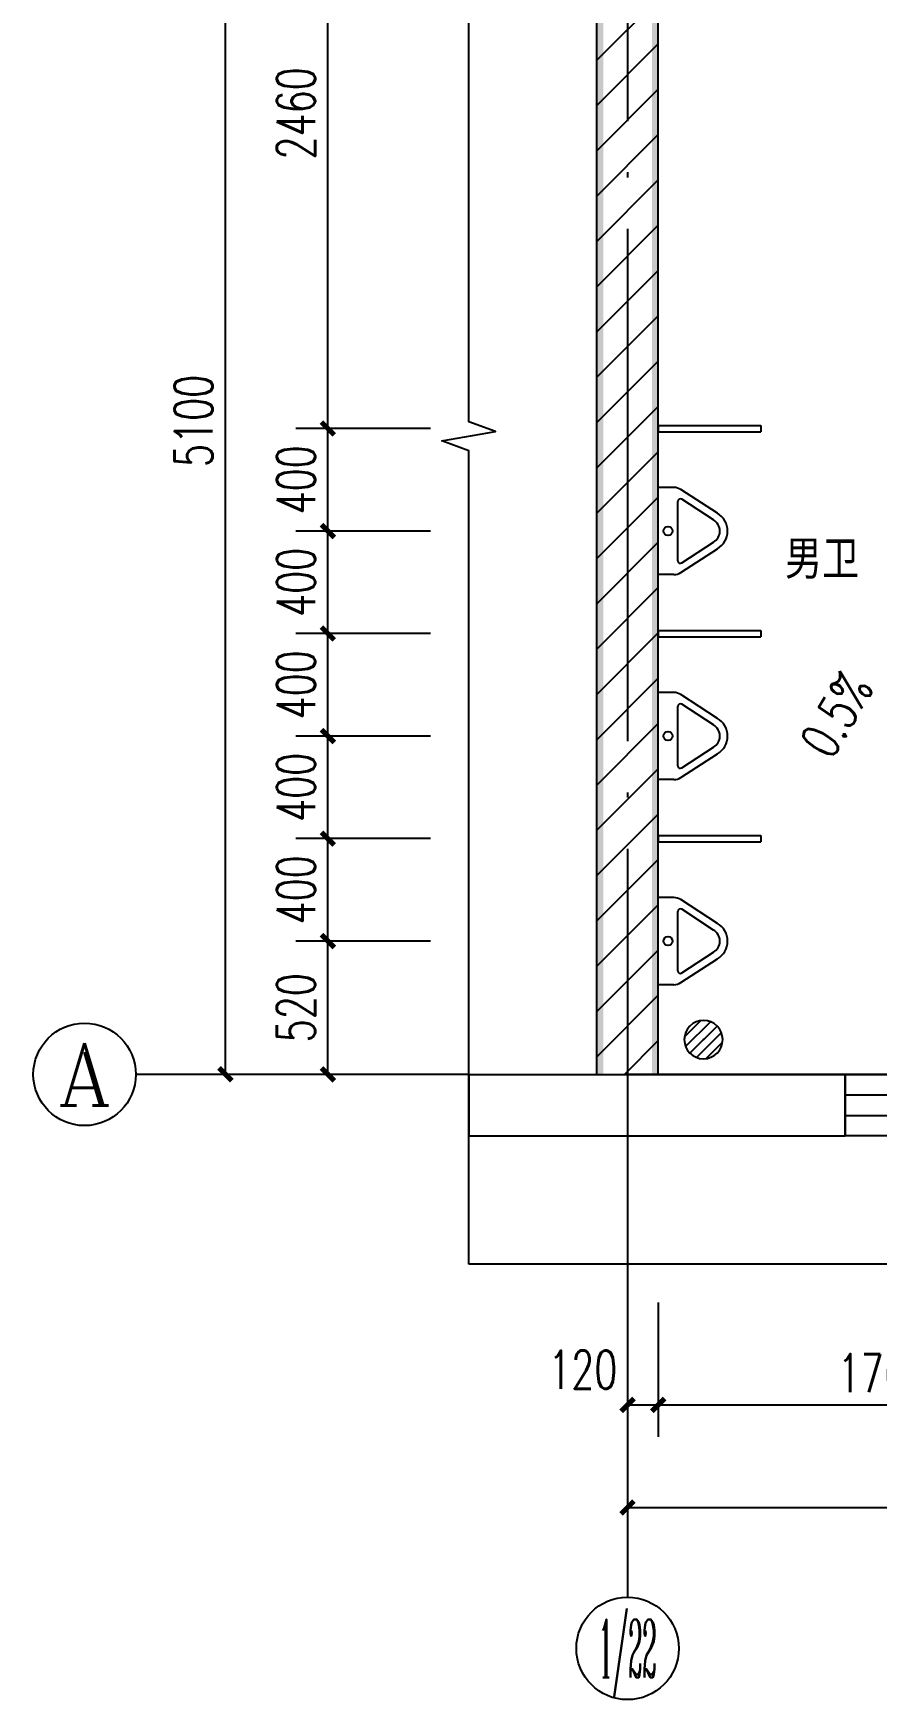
# Model space of a CAD drawing. Extents: x 13276711 to 13543385, y -848943 to -68012.
# Drawn here: x 13522999 to 13526291, y -843337 to -836835 of the extents above; entities that cross this region are included whole.
import ezdxf
from ezdxf.enums import TextEntityAlignment as Align

# ---------------------------------------------------------------- set-up
doc = ezdxf.new("R2010")
doc.units = 0
doc.header["$LTSCALE"] = 1000
doc.header["$MEASUREMENT"] = 0
doc.linetypes.add('DOTE', pattern=[2.42, 2, -0.2, 0.02, -0.2])
for name, color, linetype in [('AXIS', 3, 'Continuous'), ('AXIS_TEXT', 7, 'Continuous'), ('DIM_SYMB', 3, 'Continuous'), ('DOTE', 1, 'DOTE'), ('LVTRY', 6, 'Continuous'), ('PUB_HATCH', 8, 'Continuous'), ('PUB_TEXT', 7, 'Continuous'), ('PUB_WALL', 9, 'Continuous'), ('WALL', 9, 'Continuous'), ('WALL-PARAPET', 6, 'Continuous'), ('WINDOW', 4, 'Continuous')]:
    doc.layers.add(name, color=color, linetype=linetype)
doc.styles.add('_TCH_AXIS', font='COMPLEX', dxfattribs={"bigfont": 'GBCBIG'})
doc.styles.add('_TCH_DIM', font='SIMPLEX', dxfattribs={"bigfont": 'GBCBIG'})
doc.styles.add('_TCH_DIM_T3', font='SIMPLEX', dxfattribs={"width": 0.705882, "bigfont": 'GBCBIG'})
doc.styles.add('COMPLEX', font='COMPLEX')
doc.styles.add('YAYA', font='', dxfattribs={"width": 0.8, "height": 1})
doc.styles.get('YAYA').set_extended_font_data('SimSun')
doc.dimstyles.new('_TCH_ARCH&&50', dxfattribs={"dimtxt": 148.75, "dimasz": 50, "dimexe": 125, "dimexo": 150, "dimgap": 50, "dimtad": 1, "dimdec": 0, "dimzin": 0, "dimdsep": 46, "dimtxsty": '_TCH_DIM_T3', "dimblk": 'ARCHTICK', "dimcen": 0.09, "dimclrt": 7, "dimazin": 2, "dimtfac": 1, "dimtdec": 0, "dimtix": 1, "dimtmove": 2, "dimatfit": 3, "dimfxl": 0, "dimtolj": 1, "dimtzin": 0, "dimarcsym": 0})

# ---------------------------------------------------------------- blocks, each defined once
blk = doc.blocks.new('$lvtry$00000171')
for p, q in [((-74.2, 10.6), (-10.6, 74.2)), ((-69.8, -27.4), (27.4, 69.8)), ((-53, -53), (53, 53)), ((-27.4, -69.8), (69.8, 27.4)), ((10.6, -74.2), (74.2, -10.6))]:
    blk.add_line(p, q)
blk.add_circle((0, 0), 75)
blk.add_point((0, 0))
blk = doc.blocks.new('$lvtry$00000007')
for p, q in [((-170, 0, 0), (170, 0, 0)), ((-170, -61.1, 0), (-170, 0, 0)), ((170, -61.1, 0), (170, 0, 0)), ((-161.9, -88.4, 0), (-69.3, -230.6, 0)), ((-124.2, -91.5, 0), (-43.3, -215.6, 0)), ((-115.8, -76, 0), (115.8, -76, 0)), ((43.3, -215.6, 0), (124.2, -91.5, 0)), ((69.3, -230.6, 0), (161.9, -88.4, 0))]:
    blk.add_line(p, q)
blk.add_circle((0, -38, 0), 17.7)
for centre, radius, start, end in [((-120, -61.1, 0), 50, 180, 213.0863), ((120, -61.1, 0), 50, 326.9137, 0), ((-115.8, -86, 0), 10, 90, 213.0863), ((115.8, -86, 0), 10, 326.9137, 90), ((0, -190.6, 0), 80, 210, 330), ((0, -190.6, 0), 50, 210, 330)]:
    blk.add_arc(centre, radius, start, end)
blk = doc.blocks.new('$TCHSYS$WIN2D')
for p, q in [((-0.5, 0.5), (0.5, 0.5)), ((-0.5, 0.5), (-0.5, -0.5)), ((0.5, 0.5), (0.5, -0.5)), ((0.5, 0.1667), (-0.5, 0.1667)), ((0.5, -0.1667), (-0.5, -0.1667)), ((-0.5, -0.5), (0.5, -0.5))]:
    blk.add_line(p, q)
blk = doc.blocks.new('_AXISO')
blk.add_circle((0, 0), 0.5)
at = {"layer": 'AXIS_TEXT', "style": 'COMPLEX', "width": 1.041667}
blk.add_attdef('A', text='', height=0.56, dxfattribs=at).set_placement((-0.25, -0.28), (0.25, -0.28), align=Align.FIT)
blk = doc.blocks.new('_ArchTick')
at = {"color": 0, "linetype": 'ByBlock', "const_width": 0.4}
blk.add_lwpolyline([(-0.5, -0.5), (0.5, 0.5)], dxfattribs=at)
blk = doc.blocks.new('*D831')
at = {"layer": 'AXIS', "color": 0, "lineweight": -2}
for p, q in [((13525318.7, -841787.4), (13525318.7, -842712.4)), ((13528518.7, -841787.4), (13528518.7, -842712.4)), ((13525318.7, -842587.4), (13528518.7, -842587.4))]:
    blk.add_line(p, q, dxfattribs=at)
at = {"layer": 'Defpoints', "color": 0}
for p in [(13525318.7, -841637.4), (13528518.7, -841637.4), (13528518.7, -842587.4)]:
    blk.add_point(p, dxfattribs=at)
at = {"layer": 'AXIS', "color": 0, "lineweight": -2, "xscale": 50, "yscale": 50, "zscale": 50, "rotation": 180}
blk.add_blockref('_ArchTick', (13525318.7, -842587.4), dxfattribs=at)
at = {"layer": 'AXIS', "color": 0, "lineweight": -2, "xscale": 50, "yscale": 50, "zscale": 50}
blk.add_blockref('_ArchTick', (13528518.7, -842587.4), dxfattribs=at)
at = {"layer": 'AXIS', "color": 7, "insert": (13526918.7, -842463.1), "char_height": 148.75, "attachment_point": 5, "style": '_TCH_DIM_T3'}
blk.add_mtext('\\A1;3200', dxfattribs=at)
blk = doc.blocks.new('*D833')
at = {"layer": 'AXIS', "color": 0, "lineweight": -2}
for p, q in [((13525318.7, -841787.4), (13525318.7, -842312.4)), ((13525438.7, -841787.4), (13525438.7, -842312.4)), ((13525318.7, -842187.4), (13525438.7, -842187.4))]:
    blk.add_line(p, q, dxfattribs=at)
at = {"layer": 'Defpoints', "color": 0}
for p in [(13525318.7, -841637.4), (13525438.7, -841637.4), (13525438.7, -842187.4)]:
    blk.add_point(p, dxfattribs=at)
at = {"layer": 'AXIS', "color": 0, "lineweight": -2, "xscale": 50, "yscale": 50, "zscale": 50, "rotation": 180}
blk.add_blockref('_ArchTick', (13525318.7, -842187.4), dxfattribs=at)
at = {"layer": 'AXIS', "color": 0, "lineweight": -2, "xscale": 50, "yscale": 50, "zscale": 50}
blk.add_blockref('_ArchTick', (13525438.7, -842187.4), dxfattribs=at)
at = {"layer": 'AXIS', "color": 7, "insert": (13525143.7, -842049.9), "char_height": 148.75, "attachment_point": 5, "style": '_TCH_DIM_T3'}
blk.add_mtext('\\A1;120', dxfattribs=at)
blk = doc.blocks.new('*D834')
at = {"layer": 'AXIS', "color": 0, "lineweight": -2}
for p, q in [((13525438.7, -841787.4), (13525438.7, -842312.4)), ((13527198.7, -841787.4), (13527198.7, -842312.4)), ((13525438.7, -842187.4), (13527198.7, -842187.4))]:
    blk.add_line(p, q, dxfattribs=at)
at = {"layer": 'Defpoints', "color": 0}
for p in [(13525438.7, -841637.4), (13527198.7, -841637.4), (13527198.7, -842187.4)]:
    blk.add_point(p, dxfattribs=at)
at = {"layer": 'AXIS', "color": 0, "lineweight": -2, "xscale": 50, "yscale": 50, "zscale": 50, "rotation": 180}
blk.add_blockref('_ArchTick', (13525438.7, -842187.4), dxfattribs=at)
at = {"layer": 'AXIS', "color": 0, "lineweight": -2, "xscale": 50, "yscale": 50, "zscale": 50}
blk.add_blockref('_ArchTick', (13527198.7, -842187.4), dxfattribs=at)
at = {"layer": 'AXIS', "color": 7, "insert": (13526318.7, -842063.1), "char_height": 148.75, "attachment_point": 5, "style": '_TCH_DIM_T3'}
blk.add_mtext('\\A1;1760', dxfattribs=at)
blk = doc.blocks.new('*D840')
at = {"layer": 'AXIS', "color": 0, "lineweight": -2}
for p, q in [((13524548.7, -835797.4), (13523623.7, -835797.4)), ((13523748.7, -840897.4), (13523748.7, -835797.4)), ((13524548.7, -840897.4), (13523623.7, -840897.4))]:
    blk.add_line(p, q, dxfattribs=at)
at = {"layer": 'Defpoints', "color": 0}
for p in [(13523748.7, -835797.4), (13524698.7, -835797.4), (13524698.7, -840897.4)]:
    blk.add_point(p, dxfattribs=at)
at = {"layer": 'AXIS', "color": 0, "lineweight": -2, "xscale": 50, "yscale": 50, "zscale": 50}
for p, rotation in [((13523748.7, -835797.4), 90), ((13523748.7, -840897.4), 270)]:
    blk.add_blockref('_ArchTick', p, dxfattribs=dict(at, rotation=rotation))
at = {"layer": 'AXIS', "color": 7, "insert": (13523624.3, -838347.4), "char_height": 148.75, "attachment_point": 5, "rotation": 90, "style": '_TCH_DIM_T3'}
blk.add_mtext('\\A1;5100', dxfattribs=at)
blk = doc.blocks.new('*D841')
at = {"layer": 'AXIS', "color": 0, "lineweight": -2}
for p, q in [((13524548.7, -840377.4), (13524023.7, -840377.4)), ((13524148.7, -840897.4), (13524148.7, -840377.4)), ((13524548.7, -840897.4), (13524023.7, -840897.4))]:
    blk.add_line(p, q, dxfattribs=at)
at = {"layer": 'Defpoints', "color": 0}
for p in [(13524148.7, -840377.4), (13524698.7, -840377.4), (13524698.7, -840897.4)]:
    blk.add_point(p, dxfattribs=at)
at = {"layer": 'AXIS', "color": 0, "lineweight": -2, "xscale": 50, "yscale": 50, "zscale": 50}
for p, rotation in [((13524148.7, -840377.4), 90), ((13524148.7, -840897.4), 270)]:
    blk.add_blockref('_ArchTick', p, dxfattribs=dict(at, rotation=rotation))
at = {"layer": 'AXIS', "color": 7, "insert": (13524024.3, -840637.4), "char_height": 148.75, "attachment_point": 5, "rotation": 90, "style": '_TCH_DIM_T3'}
blk.add_mtext('\\A1;520', dxfattribs=at)
blk = doc.blocks.new('*D842')
at = {"layer": 'AXIS', "color": 0, "lineweight": -2}
for p, q in [((13524548.7, -839977.4), (13524023.7, -839977.4)), ((13524148.7, -840377.4), (13524148.7, -839977.4)), ((13524548.7, -840377.4), (13524023.7, -840377.4))]:
    blk.add_line(p, q, dxfattribs=at)
at = {"layer": 'Defpoints', "color": 0}
for p in [(13524148.7, -839977.4), (13524698.7, -839977.4), (13524698.7, -840377.4)]:
    blk.add_point(p, dxfattribs=at)
at = {"layer": 'AXIS', "color": 0, "lineweight": -2, "xscale": 50, "yscale": 50, "zscale": 50}
for p, rotation in [((13524148.7, -839977.4), 90), ((13524148.7, -840377.4), 270)]:
    blk.add_blockref('_ArchTick', p, dxfattribs=dict(at, rotation=rotation))
at = {"layer": 'AXIS', "color": 7, "insert": (13524024.3, -840177.4), "char_height": 148.75, "attachment_point": 5, "rotation": 90, "style": '_TCH_DIM_T3'}
blk.add_mtext('\\A1;400', dxfattribs=at)
blk = doc.blocks.new('*D843')
at = {"layer": 'AXIS', "color": 0, "lineweight": -2}
for p, q in [((13524548.7, -839577.4), (13524023.7, -839577.4)), ((13524148.7, -839977.4), (13524148.7, -839577.4)), ((13524548.7, -839977.4), (13524023.7, -839977.4))]:
    blk.add_line(p, q, dxfattribs=at)
at = {"layer": 'Defpoints', "color": 0}
for p in [(13524148.7, -839577.4), (13524698.7, -839577.4), (13524698.7, -839977.4)]:
    blk.add_point(p, dxfattribs=at)
at = {"layer": 'AXIS', "color": 0, "lineweight": -2, "xscale": 50, "yscale": 50, "zscale": 50}
for p, rotation in [((13524148.7, -839577.4), 90), ((13524148.7, -839977.4), 270)]:
    blk.add_blockref('_ArchTick', p, dxfattribs=dict(at, rotation=rotation))
at = {"layer": 'AXIS', "color": 7, "insert": (13524024.3, -839777.4), "char_height": 148.75, "attachment_point": 5, "rotation": 90, "style": '_TCH_DIM_T3'}
blk.add_mtext('\\A1;400', dxfattribs=at)
blk = doc.blocks.new('*D844')
at = {"layer": 'AXIS', "color": 0, "lineweight": -2}
for p, q in [((13524548.7, -839177.4), (13524023.7, -839177.4)), ((13524148.7, -839577.4), (13524148.7, -839177.4)), ((13524548.7, -839577.4), (13524023.7, -839577.4))]:
    blk.add_line(p, q, dxfattribs=at)
at = {"layer": 'Defpoints', "color": 0}
for p in [(13524148.7, -839177.4), (13524698.7, -839177.4), (13524698.7, -839577.4)]:
    blk.add_point(p, dxfattribs=at)
at = {"layer": 'AXIS', "color": 0, "lineweight": -2, "xscale": 50, "yscale": 50, "zscale": 50}
for p, rotation in [((13524148.7, -839177.4), 90), ((13524148.7, -839577.4), 270)]:
    blk.add_blockref('_ArchTick', p, dxfattribs=dict(at, rotation=rotation))
at = {"layer": 'AXIS', "color": 7, "insert": (13524024.3, -839377.4), "char_height": 148.75, "attachment_point": 5, "rotation": 90, "style": '_TCH_DIM_T3'}
blk.add_mtext('\\A1;400', dxfattribs=at)
blk = doc.blocks.new('*D845')
at = {"layer": 'AXIS', "color": 0, "lineweight": -2}
for p, q in [((13524548.7, -838777.4), (13524023.7, -838777.4)), ((13524148.7, -839177.4), (13524148.7, -838777.4)), ((13524548.7, -839177.4), (13524023.7, -839177.4))]:
    blk.add_line(p, q, dxfattribs=at)
at = {"layer": 'Defpoints', "color": 0}
for p in [(13524148.7, -838777.4), (13524698.7, -838777.4), (13524698.7, -839177.4)]:
    blk.add_point(p, dxfattribs=at)
at = {"layer": 'AXIS', "color": 0, "lineweight": -2, "xscale": 50, "yscale": 50, "zscale": 50}
for p, rotation in [((13524148.7, -838777.4), 90), ((13524148.7, -839177.4), 270)]:
    blk.add_blockref('_ArchTick', p, dxfattribs=dict(at, rotation=rotation))
at = {"layer": 'AXIS', "color": 7, "insert": (13524024.3, -838977.4), "char_height": 148.75, "attachment_point": 5, "rotation": 90, "style": '_TCH_DIM_T3'}
blk.add_mtext('\\A1;400', dxfattribs=at)
blk = doc.blocks.new('*D846')
at = {"layer": 'AXIS', "color": 0, "lineweight": -2}
for p, q in [((13524548.7, -838377.4), (13524023.7, -838377.4)), ((13524148.7, -838777.4), (13524148.7, -838377.4)), ((13524548.7, -838777.4), (13524023.7, -838777.4))]:
    blk.add_line(p, q, dxfattribs=at)
at = {"layer": 'Defpoints', "color": 0}
for p in [(13524148.7, -838377.4), (13524698.7, -838377.4), (13524698.7, -838777.4)]:
    blk.add_point(p, dxfattribs=at)
at = {"layer": 'AXIS', "color": 0, "lineweight": -2, "xscale": 50, "yscale": 50, "zscale": 50}
for p, rotation in [((13524148.7, -838377.4), 90), ((13524148.7, -838777.4), 270)]:
    blk.add_blockref('_ArchTick', p, dxfattribs=dict(at, rotation=rotation))
at = {"layer": 'AXIS', "color": 7, "insert": (13524024.3, -838577.4), "char_height": 148.75, "attachment_point": 5, "rotation": 90, "style": '_TCH_DIM_T3'}
blk.add_mtext('\\A1;400', dxfattribs=at)
blk = doc.blocks.new('*D847')
at = {"layer": 'AXIS', "color": 0, "lineweight": -2}
for p, q in [((13524548.7, -835917.4), (13524023.7, -835917.4)), ((13524148.7, -838377.4), (13524148.7, -835917.4)), ((13524548.7, -838377.4), (13524023.7, -838377.4))]:
    blk.add_line(p, q, dxfattribs=at)
at = {"layer": 'Defpoints', "color": 0}
for p in [(13524148.7, -835917.4), (13524698.7, -835917.4), (13524698.7, -838377.4)]:
    blk.add_point(p, dxfattribs=at)
at = {"layer": 'AXIS', "color": 0, "lineweight": -2, "xscale": 50, "yscale": 50, "zscale": 50}
for p, rotation in [((13524148.7, -835917.4), 90), ((13524148.7, -838377.4), 270)]:
    blk.add_blockref('_ArchTick', p, dxfattribs=dict(at, rotation=rotation))
at = {"layer": 'AXIS', "color": 7, "insert": (13524024.3, -837147.4), "char_height": 148.75, "attachment_point": 5, "rotation": 90, "style": '_TCH_DIM_T3'}
blk.add_mtext('\\A1;2460', dxfattribs=at)

msp = doc.modelspace()

# ---------------------------------------------------------------- hatches: boundary and pattern name
at = {"layer": 'PUB_HATCH'}
h = msp.add_hatch(dxfattribs=at)
h.set_pattern_fill('普通砖', color=256, scale=50, style=0)
h.set_pattern_definition([(45, (0, 89.76), (-88.388383, 88.388383), [])])
h.paths.add_polyline_path([(13525438.7, -835917.4), (13525198.7, -835917.4), (13525198.7, -840897.4), (13525438.7, -840897.4)])
at = {"layer": 'PUB_WALL'}
for points in [[(13525223.7, -835917.4), (13525198.7, -835917.4), (13525198.7, -840897.4), (13525223.7, -840897.4)], [(13525438.7, -835917.4), (13525413.7, -835917.4), (13525413.7, -840897.4), (13525438.7, -840897.4)]]:
    msp.add_hatch(color=256, dxfattribs=at).paths.add_polyline_path(points)

# ---------------------------------------------------------------- linework, layer by layer
at = {"layer": 'AXIS'}
for p, q in [((13524698.7, -840897.4), (13523398.7, -840897.4)), ((13525318.7, -841637.4), (13525318.7, -842937.4))]:
    msp.add_line(p, q, dxfattribs=at)
at = {"layer": 'DIM_SYMB'}
for points in [[(13524698.7, -841637.4), (13524698.7, -838463.7), (13524593.7, -838425.5), (13524803.7, -838388.4), (13524698.7, -838351.2), (13524698.7, -835177.4)], [(13532258.7, -841637.4), (13528534.9, -841637.4), (13528496.7, -841742.4), (13528459.7, -841532.4), (13528422.4, -841637.4), (13524698.7, -841637.4)]]:
    msp.add_lwpolyline(points, dxfattribs=at)
msp.add_lwpolyline([(13526397.3, -839296.4, 0, 0, 0), (13526169.9, -839684.7, 40, 0, 0), (13526094.1, -839814.1, 0, 0, 0)], format="xyseb", dxfattribs=at)
at = {"layer": 'DOTE'}
for p, q in [((13525318.7, -835177.4), (13525318.7, -841637.4)), ((13524698.7, -840897.4), (13532258.7, -840897.4))]:
    msp.add_line(p, q, dxfattribs=at)
at = {"layer": 'LVTRY'}
for p, q in [((13525438.7, -838364.9), (13525838.7, -838364.9)), ((13525438.7, -838364.9), (13525438.7, -838389.9)), ((13525438.7, -838389.9), (13525838.7, -838389.9)), ((13525838.7, -838364.9), (13525838.7, -838389.9)), ((13525438.7, -839164.9), (13525838.7, -839164.9)), ((13525438.7, -839164.9), (13525438.7, -839189.9)), ((13525438.7, -839189.9), (13525838.7, -839189.9)), ((13525838.7, -839164.9), (13525838.7, -839189.9)), ((13525438.7, -839964.9), (13525838.7, -839964.9)), ((13525438.7, -839964.9), (13525438.7, -839989.9)), ((13525838.7, -839964.9), (13525838.7, -839989.9)), ((13525438.7, -839989.9), (13525838.7, -839989.9))]:
    msp.add_line(p, q, dxfattribs=at)
at = {"layer": 'WALL'}
for p, q in [((13525198.7, -840897.4), (13525198.7, -835917.4)), ((13525438.7, -840897.4), (13525438.7, -835917.4))]:
    msp.add_line(p, q, dxfattribs=at)
at = {"layer": 'WALL-PARAPET'}
for p, q in [((13524698.7, -840897.4), (13525318.7, -840897.4)), ((13524698.7, -840897.4), (13524698.7, -841137.4)), ((13526168.7, -840897.4), (13525318.7, -840897.4)), ((13526168.7, -841137.4), (13526168.7, -840897.4)), ((13524698.7, -841137.4), (13525318.7, -841137.4)), ((13525318.7, -841137.4), (13526168.7, -841137.4))]:
    msp.add_line(p, q, dxfattribs=at)

# ---------------------------------------------------------------- block references
at = {"layer": 'AXIS'}
ref = msp.add_blockref('_AXISO', (13523198.7, -840897.4), dxfattribs=dict(at, xscale=400, yscale=400, zscale=400))
ref.add_attrib('A', 'A', dxfattribs={"layer": 'AXIS_TEXT', "ltscale": 0.5, "height": 243, "style": '_TCH_AXIS'}).set_placement((13523094.5, -841018.9), (13523302.8, -841018.9), align=Align.FIT)
ref = msp.add_blockref('_AXISO', (13525318.7, -843137.4), dxfattribs=dict(at, xscale=400, yscale=400, zscale=400))
ref.add_attrib('A', '1/22', dxfattribs={"layer": 'AXIS_TEXT', "ltscale": 0.5, "height": 226.27, "style": '_TCH_AXIS', "width": 0.295775}).set_placement((13525205.5, -843250.6), (13525431.8, -843250.6), align=Align.FIT)
at = {"layer": 'LVTRY', "rotation": 89.99999999999999}
for p in [(13525438.7, -838777.4), (13525438.7, -839577.4), (13525438.7, -840377.4)]:
    msp.add_blockref('$lvtry$00000007', p, dxfattribs=at)
at = {"layer": 'LVTRY', "extrusion": (0, 0, -1), "zscale": -1, "rotation": 90}
msp.add_blockref('$lvtry$00000171', (-13525615.2, -840761.7), dxfattribs=at)
at = {"layer": 'WINDOW', "xscale": -1500, "yscale": 240, "zscale": -1500}
msp.add_blockref('$TCHSYS$WIN2D', (13526918.7, -841017.4), dxfattribs=at)

# ---------------------------------------------------------------- texts
at = {"layer": 'PUB_TEXT', "style": 'YAYA', "width": 0.8}
msp.add_text('男卫', height=132.91, dxfattribs=at).set_placement((13525933.3, -838949.1))
at = {"layer": 'PUB_TEXT', "style": '_TCH_DIM', "width": 0.705882}
msp.add_text('0.5%%%', height=148.75, rotation=59.64682, dxfattribs=at).set_placement((13526114.5, -839675.4))

# ---------------------------------------------------------------- dimensions: what is measured, and where the dimension line sits
at = {"layer": 'AXIS'}
for p1, p2, distance, text, picture, middle in [((13524698.7, -840897.4), (13524698.7, -835797.4), 950, '5100', '*D840', (13523624.3, -838347.4)), ((13524698.7, -838377.4), (13524698.7, -835917.4), 550, '2460', '*D847', (13524024.3, -837147.4)), ((13524698.7, -838777.4), (13524698.7, -838377.4), 550, '400', '*D846', (13524024.3, -838577.4)), ((13524698.7, -839177.4), (13524698.7, -838777.4), 550, '400', '*D845', (13524024.3, -838977.4)), ((13524698.7, -839577.4), (13524698.7, -839177.4), 550, '400', '*D844', (13524024.3, -839377.4)), ((13524698.7, -839977.4), (13524698.7, -839577.4), 550, '400', '*D843', (13524024.3, -839777.4)), ((13524698.7, -840377.4), (13524698.7, -839977.4), 550, '400', '*D842', (13524024.3, -840177.4)), ((13524698.7, -840897.4), (13524698.7, -840377.4), 550, '520', '*D841', (13524024.3, -840637.4)), ((13525318.7, -841637.4), (13528518.7, -841637.4), -950, '3200', '*D831', (13526918.7, -842463.1)), ((13525438.7, -841637.4), (13527198.7, -841637.4), -550, '1760', '*D834', (13526318.7, -842063.1))]:
    dim = msp.add_aligned_dim(p1=p1, p2=p2, distance=distance, text=text, dimstyle='_TCH_ARCH&&50', dxfattribs=at)
    dim.commit()
    dim.dimension.update_dxf_attribs({"geometry": picture, "text_midpoint": middle})
dim = msp.add_linear_dim(base=(13525438.7, -842187.4), p1=(13525318.7, -841637.4), p2=(13525438.7, -841637.4), angle=360, text='120', dimstyle='_TCH_ARCH&&50', dxfattribs=at)
dim.commit()
dim.dimension.update_dxf_attribs({"geometry": '*D833', "text_midpoint": (13525143.7, -842049.9), "dimtype": 161})

doc.saveas('drawing.dxf')
